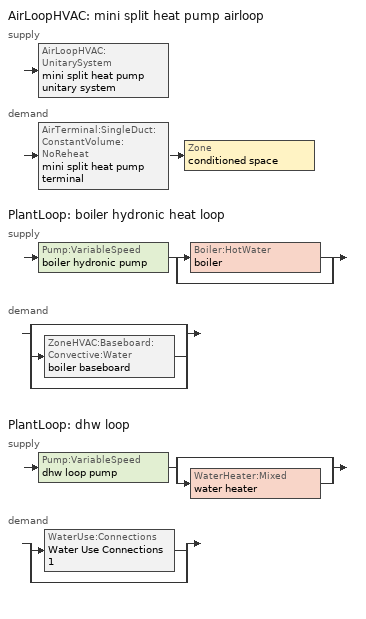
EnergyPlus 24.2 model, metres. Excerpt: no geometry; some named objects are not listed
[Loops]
AirLoopHVAC 'mini split heat pump airloop'
 supply: AirLoopHVAC:UnitarySystem 'mini split heat pump unitary system'
 demand: AirTerminal:SingleDuct:ConstantVolume:NoReheat 'mini split heat pump terminal' > Zone 'conditioned space'
PlantLoop 'boiler hydronic heat loop'
 supply: Pump:VariableSpeed 'boiler hydronic pump' > split
  | Boiler:HotWater 'boiler'
  | bypass
 demand: split
  | bypass
  | ZoneHVAC:Baseboard:Convective:Water 'boiler baseboard'
  | bypass
PlantLoop 'dhw loop'
 supply: Pump:VariableSpeed 'dhw loop pump' > split
  | bypass
  | WaterHeater:Mixed 'water heater'
 demand: split
  | WaterUse:Connections 'Water Use Connections 1'
  | bypass
[ZoneControl:Thermostat]
conditioned space Thermostat: Zone or ZoneList=conditioned space; Control Type Schedule=conditioned space Thermostat Schedule; Control 1=conditioned space temperature setpoint; Temperature Difference Between Cutout And Setpoint {deltaC}=0
[ThermostatSetpoint:DualSetpoint]
conditioned space temperature setpoint: Heating Setpoint Temperature Schedule=heating setpoint; Cooling Setpoint Temperature Schedule=cooling setpoint
[AirLoopHVAC:UnitarySystem] Control Type=Load; Controlling Zone or Thermostat Location=conditioned space; Dehumidification Control Type=None; Availability Schedule=Always On Discrete; Fan Placement=BlowThrough; DX Heating Coil Sizing Ratio=1; Use DOAS DX Cooling Coil=No; Minimum Supply Air Temperature {C}=2; Latent Load Control=SensibleOnlyLoadControl; Heating Supply Air Flow Rate Method=SupplyAirFlowRate; No Load Supply Air Flow Rate Method=SupplyAirFlowRate; No Load Supply Air Flow Rate {m3/s}=0; No Load Supply Air Flow Rate Control Set To Low Speed=Yes; Maximum Supply Air Temperature {C}=48.8889; Maximum Outdoor Dry-Bulb Temperature for Supplemental Heater Operation {C}=21; Ancillary On-Cycle Electric Power {W}=0; Ancillary Off-Cycle Electric Power {W}=0
Name | Supply Fan | Supply Air Fan Operating Mode Schedule | Heating Coil | Cooling Supply Air Flow Rate Method | Heating Supply Air Flow Rate {m3/s} | Cooling Coil | Cooling Supply Air Flow Rate {m3/s} | Design Specification Multispeed Object
unit heater unitary system | unit heater supply fan | unit heater auto fan schedule | unit heater htg coil | None | 0.00141584
mini split heat pump unitary system | mini split heat pump supply fan | mini split heat pump auto fan schedule | mini split heat pump htg coil | SupplyAirFlowRate | 0.284584 | mini split heat pump clg coil | 0.284584 | Unitary System Performance Multispeed 1
[Fan:SystemModel] Availability Schedule=Always On Discrete; Speed Control Method=Discrete; Electric Power Minimum Flow Rate Fraction=0.2; Design Pressure Rise {Pa}=500; Motor Efficiency=1; Motor In Air Stream Fraction=1; Design Electric Power Consumption {W}=Autosize; Design Power Sizing Method=PowerPerFlow; Electric Power Per Unit Flow Rate Per Unit Pressure {W/((m3/s)-Pa)}=1.66667; Fan Total Efficiency=0.7; Motor Loss Radiative Fraction=0
Name | Design Maximum Air Flow Rate {m3/s} | Electric Power Per Unit Flow Rate {W/(m3/s)} | Number of Speeds | Speed Flow Fraction 1 | Speed Electric Power Fraction 1 | Speed Flow Fraction 2 | Speed Electric Power Fraction 2 | Speed Flow Fraction 3 | Speed Electric Power Fraction 3 | Speed Flow Fraction 4 | Speed Electric Power Fraction 4
unit heater supply fan | 0.00141584 | 28251.7 | 1 | 1 | 1
mini split heat pump supply fan | 0.350473 | 148.322 | 4 | 0.20706 | 0.00888 | 0.252 | 0.016 | 0.812 | 0.53539 | 1 | 1
[Coil:Heating:Fuel]
unit heater htg coil: Availability Schedule=Always On Discrete; Fuel Type=OtherFuel1; Burner Efficiency=0.3; Nominal Capacity {W}=0.293071; On Cycle Parasitic Electric Load {W}=0; Off Cycle Parasitic Fuel Load {W}=0
[ZoneHVAC:Baseboard:Convective:Water]
boiler baseboard: Availability Schedule=Always On Discrete; Heating Design Capacity Method=HeatingDesignCapacity; Heating Design Capacity {W}=26242.8; Heating Design Capacity Per Floor Area {W/m2}=0; Fraction of Autosized Heating Design Capacity=0.8; U-Factor Times Area Value {W/K}=1889.48; Maximum Water Flow Rate {m3/s}=0.00113049; Convergence Tolerance=0.001
[AirTerminal:SingleDuct:ConstantVolume:NoReheat]
mini split heat pump terminal: Availability Schedule=Always On Discrete; Maximum Air Flow Rate {m3/s}=0.284584
[Zone equipment]
conditioned space: unit heater unitary system, boiler baseboard, mini split heat pump terminal
[AirLoopHVAC]
mini split heat pump airloop: Design Supply Air Flow Rate {m3/s}=0.284584; Design Return Air Flow Fraction of Supply Air Flow=1
[Sizing:System]
mini split heat pump airloop: Type of Load to Size On=Sensible; Design Outdoor Air Flow Rate {m3/s}=Autosize; Central Heating Maximum System Air Flow Ratio=0.3; Preheat Design Temperature {C}=7; Preheat Design Humidity Ratio {kgWater/kgDryAir}=0.008; Precool Design Temperature {C}=12.8; Precool Design Humidity Ratio {kgWater/kgDryAir}=0.008; Central Cooling Design Supply Air Temperature {C}=12.8; Central Heating Design Supply Air Temperature {C}=16.7; Type of Zone Sum to Use=NonCoincident; 100% Outdoor Air in Cooling=Yes; 100% Outdoor Air in Heating=Yes; Central Cooling Design Supply Air Humidity Ratio {kgWater/kgDryAir}=0.0085; Central Heating Design Supply Air Humidity Ratio {kgWater/kgDryAir}=0.008; Cooling Supply Air Flow Rate Method=DesignDay; Cooling Supply Air Flow Rate {m3/s}=0; Cooling Supply Air Flow Rate Per Floor Area {m3/s-m2}=0.00996765; Cooling Fraction of Autosized Cooling Supply Air Flow Rate=1; Cooling Supply Air Flow Rate Per Unit Cooling Capacity {m3/s-W}=3.94755e-05; Heating Supply Air Flow Rate Method=DesignDay; Heating Supply Air Flow Rate {m3/s}=0; Heating Supply Air Flow Rate Per Floor Area {m3/s-m2}=0.00996765; Heating Fraction of Autosized Heating Supply Air Flow Rate=1; Heating Fraction of Autosized Cooling Supply Air Flow Rate=1; Heating Supply Air Flow Rate Per Unit Heating Capacity {m3/s-W}=3.15882e-05; System Outdoor Air Method=ZoneSum; Zone Maximum Outdoor Air Fraction=1; Cooling Design Capacity Method=CoolingDesignCapacity; Cooling Design Capacity {W}=Autosize; Cooling Design Capacity Per Floor Area {W/m2}=234.7; Fraction of Autosized Cooling Design Capacity=1; Heating Design Capacity Method=HeatingDesignCapacity; Heating Design Capacity {W}=Autosize; Heating Design Capacity Per Floor Area {W/m2}=157; Fraction of Autosized Heating Design Capacity=1; Central Cooling Capacity Control Method=OnOff; Occupant Diversity=Autosize
[AvailabilityManager:Scheduled]
mini split heat pump airloop Availability Manager: Schedule=Always On Discrete
[Coil:Heating:DX:MultiSpeed]
mini split heat pump htg coil: Availability Schedule=Always On Discrete; Minimum Outdoor Dry-Bulb Temperature for Compressor Operation {C}=-24.4389; Crankcase Heater Capacity {W}=50; Maximum Outdoor Dry-Bulb Temperature for Crankcase Heater Operation {C}=10; Defrost Energy Input Ratio Function of Temperature Curve=Defrosteir; Maximum Outdoor Dry-Bulb Temperature for Defrost Operation {C}=4.44444; Defrost Strategy=ReverseCycle; Defrost Control=Timed; Defrost Time Period Fraction=0.058333; Resistive Defrost Heater Capacity {W}=AutoSize; Apply Part Load Fraction to Speeds Greater than 1=No; Fuel Type=Electricity; Region number for Calculating HSPF=4; Number of Speeds=2; Speed Gross Rated Heating Capacity 1 {W}=1644; Speed Gross Rated Heating COP 1 {W/W}=4.99376; Speed Rated Air Flow Rate 1 {m3/s}=0.0882919; Speed Rated Supply Air Fan Power Per Volume Flow Rate 2017 1 {W/(m3/s)}=773.3; Speed Rated Supply Air Fan Power Per Volume Flow Rate 2023 1 {W/(m3/s)}=934.4; Speed Heating Capacity Function of Temperature Curve Name 1=Heat-CAP-fT1; Speed Heating Capacity Function of Flow Fraction Curve Name 1=Heat-CAP-fFF1; Speed Energy Input Ratio Function of Temperature Curve Name 1=Heat-EIR-fT1; Speed Energy Input Ratio Function of Flow Fraction Curve Name 1=Heat-EIR-fFF1; Speed Part Load Fraction Correlation Curve Name 1=Heat-PLF-fPLR1; Speed Rated Waste Heat Fraction of Power Input 1=0.2; Speed Waste Heat Function of Temperature Curve Name 1=ConstantBiquadratic 1; Speed Gross Rated Heating Capacity 2 {W}=6475.14; Speed Gross Rated Heating COP 2 {W/W}=3.64666; Speed Rated Air Flow Rate 2 {m3/s}=0.350364; Speed Rated Supply Air Fan Power Per Volume Flow Rate 2017 2 {W/(m3/s)}=773.3; Speed Rated Supply Air Fan Power Per Volume Flow Rate 2023 2 {W/(m3/s)}=934.4; Speed Heating Capacity Function of Temperature Curve Name 2=Heat-CAP-fT2; Speed Heating Capacity Function of Flow Fraction Curve Name 2=Heat-CAP-fFF2; Speed Energy Input Ratio Function of Temperature Curve Name 2=Heat-EIR-fT2; Speed Energy Input Ratio Function of Flow Fraction Curve Name 2=Heat-EIR-fFF2; Speed Part Load Fraction Correlation Curve Name 2=Heat-PLF-fPLR2; Speed Rated Waste Heat Fraction of Power Input 2=0.2; Speed Waste Heat Function of Temperature Curve Name 2=ConstantBiquadratic 1
[Coil:Cooling:DX:MultiSpeed]
mini split heat pump clg coil: Availability Schedule=Always On Discrete; Condenser Type=AirCooled; Minimum Outdoor Dry-Bulb Temperature for Compressor Operation {C}=-25; Apply Part Load Fraction to Speeds Greater than 1=No; Apply Latent Degradation to Speeds Greater than 1=No; Crankcase Heater Capacity {W}=50; Maximum Outdoor Dry-Bulb Temperature for Crankcase Heater Operation {C}=10; Basin Heater Capacity {W/K}=0; Basin Heater Setpoint Temperature {C}=2; Fuel Type=Electricity; Number of Speeds=2; Speed Gross Rated Total Cooling Capacity 1 {W}=1351.96; Speed Gross Rated Sensible Heat Ratio 1=0.806404; Speed Gross Rated Cooling COP 1 {W/W}=5.29224; Speed Rated Air Flow Rate 1 {m3/s}=0.0725462; Speed Rated Evaporator Fan Power Per Volume Flow Rate 2017 1 {W/(m3/s)}=773.3; Speed Rated Evaporator Fan Power Per Volume Flow Rate 2023 1 {W/(m3/s)}=934.4; Speed Total Cooling Capacity Function of Temperature Curve Name 1=Cool-CAP-fT1; Speed Total Cooling Capacity Function of Flow Fraction Curve Name 1=Cool-CAP-fFF1; Speed Energy Input Ratio Function of Temperature Curve Name 1=Cool-EIR-fT1; Speed Energy Input Ratio Function of Flow Fraction Curve Name 1=Cool-EIR-fFF1; Speed Part Load Fraction Correlation Curve Name 1=Cool-PLF-fPLR1; Speed Nominal Time for Condensate Removal to Begin 1 {s}=1000; Speed Ratio of Initial Moisture Evaporation Rate and Steady State Latent Capacity 1=1.5; Speed Maximum Cycling Rate 1 {cycles/hr}=3; Speed Latent Capacity Time Constant 1 {s}=45; Speed Rated Waste Heat Fraction of Power Input 1=0.2; Speed Waste Heat Function of Temperature Curve Name 1=ConstantBiquadratic; Speed Evaporative Condenser Effectiveness 1=0.9; Speed Evaporative Condenser Air Flow Rate 1 {m3/s}=AutoSize; Speed Rated Evaporative Condenser Pump Power Consumption 1 {W}=AutoSize; Speed Gross Rated Total Cooling Capacity 2 {W}=5327.81; Speed Gross Rated Sensible Heat Ratio 2=0.759942; Speed Gross Rated Cooling COP 2 {W/W}=3.63578; Speed Rated Air Flow Rate 2 {m3/s}=0.284495; Speed Rated Evaporator Fan Power Per Volume Flow Rate 2017 2 {W/(m3/s)}=773.3; Speed Rated Evaporator Fan Power Per Volume Flow Rate 2023 2 {W/(m3/s)}=934.4; Speed Total Cooling Capacity Function of Temperature Curve Name 2=Cool-CAP-fT2; Speed Total Cooling Capacity Function of Flow Fraction Curve Name 2=Cool-CAP-fFF2; Speed Energy Input Ratio Function of Temperature Curve Name 2=Cool-EIR-fT2; Speed Energy Input Ratio Function of Flow Fraction Curve Name 2=Cool-EIR-fFF2; Speed Part Load Fraction Correlation Curve Name 2=Cool-PLF-fPLR2; Speed Nominal Time for Condensate Removal to Begin 2 {s}=1000; Speed Ratio of Initial Moisture Evaporation Rate and Steady State Latent Capacity 2=1.5; Speed Maximum Cycling Rate 2 {cycles/hr}=3; Speed Latent Capacity Time Constant 2 {s}=45; Speed Rated Waste Heat Fraction of Power Input 2=0.2; Speed Waste Heat Function of Temperature Curve Name 2=ConstantBiquadratic; Speed Evaporative Condenser Effectiveness 2=0.9; Speed Evaporative Condenser Air Flow Rate 2 {m3/s}=AutoSize; Speed Rated Evaporative Condenser Pump Power Consumption 2 {W}=AutoSize
[UnitarySystemPerformance:Multispeed]
Unitary System Performance Multispeed 1: Number of Speeds for Heating=2; Number of Speeds for Cooling=2; Single Mode Operation=No; No Load Supply Air Flow Rate Ratio=1; Heating Speed Supply Air Flow Ratio 1=0.310345; Cooling Speed Supply Air Flow Ratio 1=0.255; Heating Speed Supply Air Flow Ratio 2=1.23153; Cooling Speed Supply Air Flow Ratio 2=1
[PlantLoop] Fluid Type=Water; Maximum Loop Temperature {C}=100; Minimum Loop Temperature {C}=0; Minimum Loop Flow Rate {m3/s}=0; Load Distribution Scheme=Optimal; Plant Loop Demand Calculation Scheme=SingleSetpoint; Common Pipe Simulation=None
Name | Plant Equipment Operation Scheme | Maximum Loop Flow Rate {m3/s} | Plant Loop Volume {m3}
boiler hydronic heat loop | boiler hydronic heat loop Operation Schemes | Autosize | Autocalculate
dhw loop | dhw loop Operation Schemes | 0.01 | 0.003
[Sizing:Plant] Loop Type=Heating; Sizing Option=NonCoincident; Zone Timesteps in Averaging Window=1; Coincident Sizing Factor Mode=None
Name | Design Loop Exit Temperature {C} | Loop Design Temperature Difference {deltaC}
boiler hydronic heat loop | 82.2222 | 11.1111
dhw loop | 55 | 5.55556
[Pump:VariableSpeed] Motor Efficiency=0.85; Fraction of Motor Inefficiencies to Fluid Stream=0; Coefficient 1 of the Part Load Performance Curve=0; Coefficient 2 of the Part Load Performance Curve=1; Coefficient 3 of the Part Load Performance Curve=0; Coefficient 4 of the Part Load Performance Curve=0; Design Minimum Flow Rate {m3/s}=0; Pump Control Type=Intermittent; Skin Loss Radiative Fraction=0.5; Design Power Sizing Method=PowerPerFlowPerPressure; Design Electric Power per Unit Flow Rate {W/(m3/s)}=348701.1; Design Shaft Power per Unit Flow Rate per Unit Head {W/((m3/s)-Pa)}=1.28205; Design Minimum Flow Rate Fraction=0
Name | Design Maximum Flow Rate {m3/s} | Design Pump Head {Pa} | Design Power Consumption {W}
boiler hydronic pump | 3.75e-05 | 20000 | 1
dhw loop pump | 0.01 | 1 | 0
[Boiler:HotWater]
boiler: Fuel Type=FuelOilNo2; Nominal Capacity {W}=26242.8; Nominal Thermal Efficiency=0.83; Efficiency Curve Temperature Evaluation Variable=LeavingBoiler; Normalized Boiler Efficiency Curve=NonCondensingBoilerEff; Design Water Flow Rate {m3/s}=Autosize; Minimum Part Load Ratio=0; Maximum Part Load Ratio=1; Optimum Part Load Ratio=1; Water Outlet Upper Temperature Limit {C}=99.9; Boiler Flow Mode=LeavingSetpointModulated; On Cycle Parasitic Electric Load {W}=0; Sizing Factor=1; Off Cycle Parasitic Fuel Load {W}=0
[SetpointManager:Scheduled] Control Variable=Temperature
Name | Schedule
boiler hydronic heat loop setpoint manager | boiler hydronic heat supply setpoint
Setpoint Manager Scheduled 1 | dhw temp
[PlantEquipmentOperationSchemes] Control Scheme Object Type 1=PlantEquipmentOperation:HeatingLoad; Control Scheme Schedule Name 1=Always On Discrete
Name | Control Scheme Name 1
boiler hydronic heat loop Operation Schemes | boiler hydronic heat loop Heating Operation Scheme
dhw loop Operation Schemes | dhw loop Heating Operation Scheme
[PlantEquipmentOperation:HeatingLoad] Load Range Lower Limit 1 {W}=0; Load Range Upper Limit 1 {W}=1000000000
Name | Range Equipment List Name 1
boiler hydronic heat loop Heating Operation Scheme | boiler hydronic heat loop Heating Equipment List
dhw loop Heating Operation Scheme | dhw loop Heating Equipment List
[PlantEquipmentList]
boiler hydronic heat loop Heating Equipment List: Boiler:HotWater, boiler
dhw loop Heating Equipment List: WaterHeater:Mixed, water heater
[WaterHeater:Mixed]
water heater: Tank Volume {m3}=0.00378541; Setpoint Temperature Schedule=water heater setpoint; Deadband Temperature Difference {deltaC}=0; Maximum Temperature Limit {C}=99; Heater Control Type=Modulate; Heater Maximum Capacity {W}=2.93071e+10; Heater Minimum Capacity {W}=0; Heater Ignition Minimum Flow Rate {m3/s}=0; Heater Ignition Delay {s}=0; Heater Fuel Type=FuelOilNo2; Heater Thermal Efficiency=0.368; Off Cycle Parasitic Fuel Consumption Rate {W}=0; Off Cycle Parasitic Fuel Type=Electricity; Off Cycle Parasitic Heat Fraction to Tank=0; On Cycle Parasitic Fuel Consumption Rate {W}=0; On Cycle Parasitic Fuel Type=Electricity; On Cycle Parasitic Heat Fraction to Tank=0; Ambient Temperature Indicator=Zone; Ambient Temperature Zone=conditioned space; Off Cycle Loss Coefficient to Ambient Temperature {W/K}=0; Off Cycle Loss Fraction to Zone=1; On Cycle Loss Coefficient to Ambient Temperature {W/K}=0; On Cycle Loss Fraction to Zone=1; Use Side Effectiveness=1; Source Side Effectiveness=1; Use Side Design Flow Rate {m3/s}=Autosize; Source Side Design Flow Rate {m3/s}=Autosize; Indirect Water Heating Recovery Time {hr}=1.5; Source Side Flow Control Mode=IndirectHeatPrimarySetpoint
[WaterHeater:Sizing]
water heater: Design Mode=PeakDraw; Time Storage Can Meet Peak Draw {hr}=0.538503; Time for Tank Recovery {hr}=0; Nominal Tank Volume for Autosizing Plant Connections {m3}=1
[WaterUse:Connections]
Water Use Connections 1: Drain Water Heat Exchanger Type=None; Drain Water Heat Exchanger Destination=Plant; Water Use Equipment Name 1=dhw fixtures; Water Use Equipment Name 2=dhw distribution waste; Water Use Equipment Name 3=clothes washer; Water Use Equipment Name 4=dishwasher
[WaterUse:Equipment]
Name | Peak Flow Rate {m3/s} | Flow Rate Fraction Schedule | Target Temperature Schedule
dhw fixtures | 4.47036e-06 | dhw fixtures schedule | mixed water temperature schedule
dhw distribution waste | 1.35522e-06 | dhw fixtures schedule | mixed water temperature schedule
clothes washer | 9.69919e-07 | clothes washer schedule
dishwasher | 2.90872e-07 | dishwasher schedule
[EnergyManagementSystem:GlobalVariable]
infil_program_Qfan
infil_program_Qinf
mini_split_heat_pump_airloop_Fan_RTF
natural_vent_program_Qnv
natural_vent_program_Qwhf
[EnergyManagementSystem:InternalVariable]
Name | Internal Data Index Key | Internal Data Type
boiler_hydronic_pump_rated_mfr | boiler hydronic pump | Pump Maximum Mass Flow Rate
mini_split_heat_pump_airloop_max_sup_fan_mfr | mini split heat pump supply fan | Fan Maximum Mass Flow Rate
[EnergyManagementSystem:Sensor]
Name | Output:Variable or Output:Meter Index Key | Output:Variable or Output:Meter
airflow_gain | infil flow | Infiltration Sensible Heat Gain Energy
airflow_gain_1 | natural vent flow | Infiltration Sensible Heat Gain Energy
airflow_gain_2 | whole house fan flow | Infiltration Sensible Heat Gain Energy
airflow_loss | infil flow | Infiltration Sensible Heat Loss Energy
airflow_loss_1 | natural vent flow | Infiltration Sensible Heat Loss Energy
airflow_loss_2 | whole house fan flow | Infiltration Sensible Heat Loss Energy
boiler_baseboard_s | boiler baseboard | Baseboard Total Heating Energy
boiler_hydronic_pump_mfr_s | boiler hydronic pump | Pump Mass Flow Rate
boiler_hydronic_pump_s | boiler hydronic pump | Pump Electricity Energy
boiler_plr_s | boiler | Boiler Part Load Ratio
clg_load_cond |  | Cooling:EnergyTransfer:Zone:CONDITIONED SPACE
clg_sp_s; clg_sp_s_1 | cooling setpoint | Schedule Value
clothes_dryer_exhaust_0_sch_s | clothes dryer exhaust 0 schedule | Schedule Value
conditioned_space_clg_unmet_s | conditioned space | Zone Cooling Setpoint Not Met Time
conditioned_space_htg_unmet_s | conditioned space | Zone Heating Setpoint Not Met Time
cool_season | cooling season schedule | Schedule Value
dhw_loss | water heater | Water Heater Heat Loss Energy
dhw_rtf | water heater | Water Heater Runtime Fraction
fridge_tin_s; tin_s; tin_s_1 | conditioned space | Zone Mean Air Temperature
htg_load_cond |  | Heating:EnergyTransfer:Zone:CONDITIONED SPACE
htg_sp_s; htg_sp_s_1 | heating setpoint | Schedule Value
ig_ee_conv | clothes dryer | Electric Equipment Convective Heating Energy
ig_ee_conv_1 | clothes washer | Electric Equipment Convective Heating Energy
ig_ee_conv_2 | cooking range | Electric Equipment Convective Heating Energy
ig_ee_conv_3 | dishwasher | Electric Equipment Convective Heating Energy
ig_ee_conv_4 | fridge | Electric Equipment Convective Heating Energy
ig_ee_conv_5 | misc plug loads | Electric Equipment Convective Heating Energy
ig_ee_conv_6 | whole house fan | Electric Equipment Convective Heating Energy
ig_ee_rad | clothes dryer | Electric Equipment Radiant Heating Energy
ig_ee_rad_1 | clothes washer | Electric Equipment Radiant Heating Energy
ig_ee_rad_2 | cooking range | Electric Equipment Radiant Heating Energy
ig_ee_rad_3 | dishwasher | Electric Equipment Radiant Heating Energy
ig_ee_rad_4 | fridge | Electric Equipment Radiant Heating Energy
ig_ee_rad_5 | misc plug loads | Electric Equipment Radiant Heating Energy
ig_ee_rad_6 | whole house fan | Electric Equipment Radiant Heating Energy
ig_lgt_conv | interior lighting | Lights Convective Heating Energy
ig_lgt_rad | interior lighting | Lights Radiant Heating Energy
ig_lgt_vis | interior lighting | Lights Visible Radiation Heating Energy
ig_oe_conv | clothes dryer 1 | Other Equipment Convective Heating Energy
ig_oe_conv_1 | cooking range 1 | Other Equipment Convective Heating Energy
ig_oe_conv_2 | general water use latent | Other Equipment Convective Heating Energy
ig_oe_conv_3 | general water use sensible | Other Equipment Convective Heating Energy
ig_oe_conv_4 | water heater energy adjustment1 | Other Equipment Convective Heating Energy
ig_oe_rad | clothes dryer 1 | Other Equipment Radiant Heating Energy
ig_oe_rad_1 | cooking range 1 | Other Equipment Radiant Heating Energy
ig_oe_rad_2 | general water use latent | Other Equipment Radiant Heating Energy
ig_oe_rad_3 | general water use sensible | Other Equipment Radiant Heating Energy
ig_oe_rad_4 | water heater energy adjustment1 | Other Equipment Radiant Heating Energy
ig_ppl_conv | occupants | People Convective Heating Energy
ig_ppl_rad | occupants | People Radiant Heating Energy
im_conv | furniture mass conditioned space 1 | Surface Inside Face Convection Heat Gain Energy
im_conv_1 | partition wall mass | Surface Inside Face Convection Heat Gain Energy
im_ig | furniture mass conditioned space 1 | Surface Inside Face Internal Gains Radiation Heat Gain Energy
im_ig_1 | partition wall mass | Surface Inside Face Internal Gains Radiation Heat Gain Energy
im_lgt | furniture mass conditioned space 1 | Surface Inside Face Lights Radiation Heat Gain Energy
im_lgt_1 | partition wall mass | Surface Inside Face Lights Radiation Heat Gain Energy
im_sol | furniture mass conditioned space 1 | Surface Inside Face Solar Radiation Heat Gain Energy
im_sol_1 | partition wall mass | Surface Inside Face Solar Radiation Heat Gain Energy
im_surf | furniture mass conditioned space 1 | Surface Inside Face Net Surface Thermal Radiation Heat Gain Energy
im_surf_1 | partition wall mass | Surface Inside Face Net Surface Thermal Radiation Heat Gain Energy
mini_split_heat_pump_airloop_Fan_RTF_s | mini split heat pump supply fan | Fan Runtime Fraction Speed 1
mini_split_heat_pump_airloop_Fan_RTF_s_1 | mini split heat pump supply fan | Fan Runtime Fraction Speed 2
mini_split_heat_pump_airloop_Fan_RTF_s_2 | mini split heat pump supply fan | Fan Runtime Fraction Speed 3
mini_split_heat_pump_airloop_Fan_RTF_s_3 | mini split heat pump supply fan | Fan Runtime Fraction Speed 4
mini_split_heat_pump_clg_coil_s | mini split heat pump clg coil | Cooling Coil Total Cooling Energy
mini_split_heat_pump_htg_coil_s | mini split heat pump htg coil | Heating Coil Heating Energy
mini_split_heat_pump_supply_fan_s | mini split heat pump supply fan | Fan Electricity Energy
mv_conv | mech vent house fan | Electric Equipment Convective Heating Energy
mv_conv_1 | mech vent house fan cfis | Electric Equipment Convective Heating Energy
mv_conv_2 | mech vent house fan latent load | Other Equipment Convective Heating Energy
mv_conv_3 | mech vent house fan sensible load | Other Equipment Convective Heating Energy
mv_rad | mech vent house fan | Electric Equipment Radiant Heating Energy
mv_rad_1 | mech vent house fan cfis | Electric Equipment Radiant Heating Energy
mv_rad_2 | mech vent house fan latent load | Other Equipment Radiant Heating Energy
mv_rad_3 | mech vent house fan sensible load | Other Equipment Radiant Heating Energy
natural_vent_s | natural vent schedule | Schedule Value
out_pb_s |  | Site Outdoor Air Barometric Pressure
out_wt_s |  | Site Outdoor Air Humidity Ratio
site_vw_s |  | Site Wind Speed
ss_back_out | Window1 | Surface Window Shortwave from Zone Back Out Window Heat Transfer Rate
ss_back_out_1 | Window2 | Surface Window Shortwave from Zone Back Out Window Heat Transfer Rate
ss_back_out_2 | Window3 | Surface Window Shortwave from Zone Back Out Window Heat Transfer Rate
ss_back_out_3 | Window5 | Surface Window Shortwave from Zone Back Out Window Heat Transfer Rate
ss_back_out_4 | Window6 | Surface Window Shortwave from Zone Back Out Window Heat Transfer Rate
ss_back_out_5 | Window7 | Surface Window Shortwave from Zone Back Out Window Heat Transfer Rate
ss_back_out_6 | Window8 | Surface Window Shortwave from Zone Back Out Window Heat Transfer Rate
ss_back_out_7 | Window9 | Surface Window Shortwave from Zone Back Out Window Heat Transfer Rate
ss_conv | Door1 | Surface Inside Face Convection Heat Gain Energy
ss_conv_1 | Door3 | Surface Inside Face Convection Heat Gain Energy
ss_conv_10 | Window9 | Surface Inside Face Convection Heat Gain Energy
ss_conv_2 | Door4 | Surface Inside Face Convection Heat Gain Energy
ss_conv_3 | Window1 | Surface Inside Face Convection Heat Gain Energy
ss_conv_4 | Window2 | Surface Inside Face Convection Heat Gain Energy
ss_conv_5 | Window3 | Surface Inside Face Convection Heat Gain Energy
ss_conv_6 | Window5 | Surface Inside Face Convection Heat Gain Energy
ss_conv_7 | Window6 | Surface Inside Face Convection Heat Gain Energy
ss_conv_8 | Window7 | Surface Inside Face Convection Heat Gain Energy
ss_conv_9 | Window8 | Surface Inside Face Convection Heat Gain Energy
ss_ig | Door1 | Surface Inside Face Internal Gains Radiation Heat Gain Energy
ss_ig_1 | Door3 | Surface Inside Face Internal Gains Radiation Heat Gain Energy
ss_ig_10 | Window9 | Surface Inside Face Internal Gains Radiation Heat Gain Energy
ss_ig_2 | Door4 | Surface Inside Face Internal Gains Radiation Heat Gain Energy
ss_ig_3 | Window1 | Surface Inside Face Internal Gains Radiation Heat Gain Energy
ss_ig_4 | Window2 | Surface Inside Face Internal Gains Radiation Heat Gain Energy
ss_ig_5 | Window3 | Surface Inside Face Internal Gains Radiation Heat Gain Energy
ss_ig_6 | Window5 | Surface Inside Face Internal Gains Radiation Heat Gain Energy
ss_ig_7 | Window6 | Surface Inside Face Internal Gains Radiation Heat Gain Energy
ss_ig_8 | Window7 | Surface Inside Face Internal Gains Radiation Heat Gain Energy
ss_ig_9 | Window8 | Surface Inside Face Internal Gains Radiation Heat Gain Energy
ss_lgt | Door1 | Surface Inside Face Lights Radiation Heat Gain Energy
ss_lgt_1 | Door3 | Surface Inside Face Lights Radiation Heat Gain Energy
ss_lgt_2 | Door4 | Surface Inside Face Lights Radiation Heat Gain Energy
ss_sol | Door1 | Surface Inside Face Solar Radiation Heat Gain Energy
ss_sol_1 | Door3 | Surface Inside Face Solar Radiation Heat Gain Energy
ss_sol_2 | Door4 | Surface Inside Face Solar Radiation Heat Gain Energy
ss_surf | Door1 | Surface Inside Face Net Surface Thermal Radiation Heat Gain Energy
ss_surf_1 | Door3 | Surface Inside Face Net Surface Thermal Radiation Heat Gain Energy
ss_surf_10 | Window9 | Surface Inside Face Net Surface Thermal Radiation Heat Gain Energy
ss_surf_2 | Door4 | Surface Inside Face Net Surface Thermal Radiation Heat Gain Energy
ss_surf_3 | Window1 | Surface Inside Face Net Surface Thermal Radiation Heat Gain Energy
ss_surf_4 | Window2 | Surface Inside Face Net Surface Thermal Radiation Heat Gain Energy
ss_surf_5 | Window3 | Surface Inside Face Net Surface Thermal Radiation Heat Gain Energy
ss_surf_6 | Window5 | Surface Inside Face Net Surface Thermal Radiation Heat Gain Energy
ss_surf_7 | Window6 | Surface Inside Face Net Surface Thermal Radiation Heat Gain Energy
ss_surf_8 | Window7 | Surface Inside Face Net Surface Thermal Radiation Heat Gain Energy
ss_surf_9 | Window8 | Surface Inside Face Net Surface Thermal Radiation Heat Gain Energy
ss_trans_in | Window1 | Surface Window Transmitted Solar Radiation Rate
ss_trans_in_1 | Window2 | Surface Window Transmitted Solar Radiation Rate
ss_trans_in_2 | Window3 | Surface Window Transmitted Solar Radiation Rate
ss_trans_in_3 | Window5 | Surface Window Transmitted Solar Radiation Rate
ss_trans_in_4 | Window6 | Surface Window Transmitted Solar Radiation Rate
ss_trans_in_5 | Window7 | Surface Window Transmitted Solar Radiation Rate
ss_trans_in_6 | Window8 | Surface Window Transmitted Solar Radiation Rate
ss_trans_in_7 | Window9 | Surface Window Transmitted Solar Radiation Rate
ss_trans_out | Window1 | Surface Inside Face Initial Transmitted Diffuse Transmitted Out Window Solar Radiation Rate
ss_trans_out_1 | Window2 | Surface Inside Face Initial Transmitted Diffuse Transmitted Out Window Solar Radiation Rate
ss_trans_out_2 | Window3 | Surface Inside Face Initial Transmitted Diffuse Transmitted Out Window Solar Radiation Rate
ss_trans_out_3 | Window5 | Surface Inside Face Initial Transmitted Diffuse Transmitted Out Window Solar Radiation Rate
ss_trans_out_4 | Window6 | Surface Inside Face Initial Transmitted Diffuse Transmitted Out Window Solar Radiation Rate
ss_trans_out_5 | Window7 | Surface Inside Face Initial Transmitted Diffuse Transmitted Out Window Solar Radiation Rate
ss_trans_out_6 | Window8 | Surface Inside Face Initial Transmitted Diffuse Transmitted Out Window Solar Radiation Rate
ss_trans_out_7 | Window9 | Surface Inside Face Initial Transmitted Diffuse Transmitted Out Window Solar Radiation Rate
s_conv | Floor1 | Surface Inside Face Convection Heat Gain Energy
s_conv_1 | Floor2 | Surface Inside Face Convection Heat Gain Energy
s_conv_10 | Wall1:0 | Surface Inside Face Convection Heat Gain Energy
s_conv_11 | Wall1:180 | Surface Inside Face Convection Heat Gain Energy
s_conv_12 | Wall1:270 | Surface Inside Face Convection Heat Gain Energy
s_conv_13 | Wall1:90 | Surface Inside Face Convection Heat Gain Energy
s_conv_14 | Wall2:0 | Surface Inside Face Convection Heat Gain Energy
s_conv_15 | Wall2:180 | Surface Inside Face Convection Heat Gain Energy
s_conv_16 | Wall2:270 | Surface Inside Face Convection Heat Gain Energy
s_conv_17 | Wall2:90 | Surface Inside Face Convection Heat Gain Energy
s_conv_18 | Wall4:0 | Surface Inside Face Convection Heat Gain Energy
s_conv_19 | Wall4:180 | Surface Inside Face Convection Heat Gain Energy
s_conv_2 | FoundationWall1 | Surface Inside Face Convection Heat Gain Energy
s_conv_20 | Wall4:270 | Surface Inside Face Convection Heat Gain Energy
s_conv_21 | Wall4:90 | Surface Inside Face Convection Heat Gain Energy
s_conv_3 | inferred conditioned ceiling | Surface Inside Face Convection Heat Gain Energy
s_conv_4 | inferred conditioned floor | Surface Inside Face Convection Heat Gain Energy
s_conv_5 | RimJoist1:0 | Surface Inside Face Convection Heat Gain Energy
s_conv_6 | RimJoist1:180 | Surface Inside Face Convection Heat Gain Energy
s_conv_7 | RimJoist1:270 | Surface Inside Face Convection Heat Gain Energy
s_conv_8 | RimJoist1:90 | Surface Inside Face Convection Heat Gain Energy
s_conv_9 | Slab1 | Surface Inside Face Convection Heat Gain Energy
s_ig | Floor1 | Surface Inside Face Internal Gains Radiation Heat Gain Energy
s_ig_1 | Floor2 | Surface Inside Face Internal Gains Radiation Heat Gain Energy
s_ig_10 | Wall1:0 | Surface Inside Face Internal Gains Radiation Heat Gain Energy
s_ig_11 | Wall1:180 | Surface Inside Face Internal Gains Radiation Heat Gain Energy
s_ig_12 | Wall1:270 | Surface Inside Face Internal Gains Radiation Heat Gain Energy
s_ig_13 | Wall1:90 | Surface Inside Face Internal Gains Radiation Heat Gain Energy
s_ig_14 | Wall2:0 | Surface Inside Face Internal Gains Radiation Heat Gain Energy
s_ig_15 | Wall2:180 | Surface Inside Face Internal Gains Radiation Heat Gain Energy
s_ig_16 | Wall2:270 | Surface Inside Face Internal Gains Radiation Heat Gain Energy
s_ig_17 | Wall2:90 | Surface Inside Face Internal Gains Radiation Heat Gain Energy
s_ig_18 | Wall4:0 | Surface Inside Face Internal Gains Radiation Heat Gain Energy
s_ig_19 | Wall4:180 | Surface Inside Face Internal Gains Radiation Heat Gain Energy
s_ig_2 | FoundationWall1 | Surface Inside Face Internal Gains Radiation Heat Gain Energy
s_ig_20 | Wall4:270 | Surface Inside Face Internal Gains Radiation Heat Gain Energy
s_ig_21 | Wall4:90 | Surface Inside Face Internal Gains Radiation Heat Gain Energy
s_ig_3 | inferred conditioned ceiling | Surface Inside Face Internal Gains Radiation Heat Gain Energy
s_ig_4 | inferred conditioned floor | Surface Inside Face Internal Gains Radiation Heat Gain Energy
s_ig_5 | RimJoist1:0 | Surface Inside Face Internal Gains Radiation Heat Gain Energy
s_ig_6 | RimJoist1:180 | Surface Inside Face Internal Gains Radiation Heat Gain Energy
s_ig_7 | RimJoist1:270 | Surface Inside Face Internal Gains Radiation Heat Gain Energy
s_ig_8 | RimJoist1:90 | Surface Inside Face Internal Gains Radiation Heat Gain Energy
s_ig_9 | Slab1 | Surface Inside Face Internal Gains Radiation Heat Gain Energy
s_lgt | Floor1 | Surface Inside Face Lights Radiation Heat Gain Energy
s_lgt_1 | Floor2 | Surface Inside Face Lights Radiation Heat Gain Energy
s_lgt_10 | Wall1:0 | Surface Inside Face Lights Radiation Heat Gain Energy
s_lgt_11 | Wall1:180 | Surface Inside Face Lights Radiation Heat Gain Energy
s_lgt_12 | Wall1:270 | Surface Inside Face Lights Radiation Heat Gain Energy
s_lgt_13 | Wall1:90 | Surface Inside Face Lights Radiation Heat Gain Energy
s_lgt_14 | Wall2:0 | Surface Inside Face Lights Radiation Heat Gain Energy
s_lgt_15 | Wall2:180 | Surface Inside Face Lights Radiation Heat Gain Energy
s_lgt_16 | Wall2:270 | Surface Inside Face Lights Radiation Heat Gain Energy
s_lgt_17 | Wall2:90 | Surface Inside Face Lights Radiation Heat Gain Energy
s_lgt_18 | Wall4:0 | Surface Inside Face Lights Radiation Heat Gain Energy
s_lgt_19 | Wall4:180 | Surface Inside Face Lights Radiation Heat Gain Energy
s_lgt_2 | FoundationWall1 | Surface Inside Face Lights Radiation Heat Gain Energy
s_lgt_20 | Wall4:270 | Surface Inside Face Lights Radiation Heat Gain Energy
s_lgt_21 | Wall4:90 | Surface Inside Face Lights Radiation Heat Gain Energy
s_lgt_3 | inferred conditioned ceiling | Surface Inside Face Lights Radiation Heat Gain Energy
s_lgt_4 | inferred conditioned floor | Surface Inside Face Lights Radiation Heat Gain Energy
s_lgt_5 | RimJoist1:0 | Surface Inside Face Lights Radiation Heat Gain Energy
s_lgt_6 | RimJoist1:180 | Surface Inside Face Lights Radiation Heat Gain Energy
s_lgt_7 | RimJoist1:270 | Surface Inside Face Lights Radiation Heat Gain Energy
s_lgt_8 | RimJoist1:90 | Surface Inside Face Lights Radiation Heat Gain Energy
s_lgt_9 | Slab1 | Surface Inside Face Lights Radiation Heat Gain Energy
s_sol | Floor1 | Surface Inside Face Solar Radiation Heat Gain Energy
s_sol_1 | Floor2 | Surface Inside Face Solar Radiation Heat Gain Energy
s_sol_10 | Wall1:0 | Surface Inside Face Solar Radiation Heat Gain Energy
s_sol_11 | Wall1:180 | Surface Inside Face Solar Radiation Heat Gain Energy
s_sol_12 | Wall1:270 | Surface Inside Face Solar Radiation Heat Gain Energy
s_sol_13 | Wall1:90 | Surface Inside Face Solar Radiation Heat Gain Energy
s_sol_14 | Wall2:0 | Surface Inside Face Solar Radiation Heat Gain Energy
s_sol_15 | Wall2:180 | Surface Inside Face Solar Radiation Heat Gain Energy
s_sol_16 | Wall2:270 | Surface Inside Face Solar Radiation Heat Gain Energy
s_sol_17 | Wall2:90 | Surface Inside Face Solar Radiation Heat Gain Energy
s_sol_18 | Wall4:0 | Surface Inside Face Solar Radiation Heat Gain Energy
s_sol_19 | Wall4:180 | Surface Inside Face Solar Radiation Heat Gain Energy
s_sol_2 | FoundationWall1 | Surface Inside Face Solar Radiation Heat Gain Energy
s_sol_20 | Wall4:270 | Surface Inside Face Solar Radiation Heat Gain Energy
s_sol_21 | Wall4:90 | Surface Inside Face Solar Radiation Heat Gain Energy
s_sol_3 | inferred conditioned ceiling | Surface Inside Face Solar Radiation Heat Gain Energy
s_sol_4 | inferred conditioned floor | Surface Inside Face Solar Radiation Heat Gain Energy
s_sol_5 | RimJoist1:0 | Surface Inside Face Solar Radiation Heat Gain Energy
s_sol_6 | RimJoist1:180 | Surface Inside Face Solar Radiation Heat Gain Energy
s_sol_7 | RimJoist1:270 | Surface Inside Face Solar Radiation Heat Gain Energy
s_sol_8 | RimJoist1:90 | Surface Inside Face Solar Radiation Heat Gain Energy
s_sol_9 | Slab1 | Surface Inside Face Solar Radiation Heat Gain Energy
s_surf | Floor1 | Surface Inside Face Net Surface Thermal Radiation Heat Gain Energy
s_surf_1 | Floor2 | Surface Inside Face Net Surface Thermal Radiation Heat Gain Energy
s_surf_10 | Wall1:0 | Surface Inside Face Net Surface Thermal Radiation Heat Gain Energy
s_surf_11 | Wall1:180 | Surface Inside Face Net Surface Thermal Radiation Heat Gain Energy
s_surf_12 | Wall1:270 | Surface Inside Face Net Surface Thermal Radiation Heat Gain Energy
s_surf_13 | Wall1:90 | Surface Inside Face Net Surface Thermal Radiation Heat Gain Energy
s_surf_14 | Wall2:0 | Surface Inside Face Net Surface Thermal Radiation Heat Gain Energy
s_surf_15 | Wall2:180 | Surface Inside Face Net Surface Thermal Radiation Heat Gain Energy
s_surf_16 | Wall2:270 | Surface Inside Face Net Surface Thermal Radiation Heat Gain Energy
s_surf_17 | Wall2:90 | Surface Inside Face Net Surface Thermal Radiation Heat Gain Energy
s_surf_18 | Wall4:0 | Surface Inside Face Net Surface Thermal Radiation Heat Gain Energy
s_surf_19 | Wall4:180 | Surface Inside Face Net Surface Thermal Radiation Heat Gain Energy
s_surf_2 | FoundationWall1 | Surface Inside Face Net Surface Thermal Radiation Heat Gain Energy
s_surf_20 | Wall4:270 | Surface Inside Face Net Surface Thermal Radiation Heat Gain Energy
s_surf_21 | Wall4:90 | Surface Inside Face Net Surface Thermal Radiation Heat Gain Energy
s_surf_3 | inferred conditioned ceiling | Surface Inside Face Net Surface Thermal Radiation Heat Gain Energy
s_surf_4 | inferred conditioned floor | Surface Inside Face Net Surface Thermal Radiation Heat Gain Energy
s_surf_5 | RimJoist1:0 | Surface Inside Face Net Surface Thermal Radiation Heat Gain Energy
s_surf_6 | RimJoist1:180 | Surface Inside Face Net Surface Thermal Radiation Heat Gain Energy
s_surf_7 | RimJoist1:270 | Surface Inside Face Net Surface Thermal Radiation Heat Gain Energy
s_surf_8 | RimJoist1:90 | Surface Inside Face Net Surface Thermal Radiation Heat Gain Energy
s_surf_9 | Slab1 | Surface Inside Face Net Surface Thermal Radiation Heat Gain Energy
tout_db; tout_db_1 | Environment | Site Outdoor Air Drybulb Temperature
tout_s | conditioned space | Zone Outdoor Air Drybulb Temperature
unit_heater_htg_coil_s | unit heater htg coil | Heating Coil Heating Energy
unit_heater_supply_fan_s | unit heater supply fan | Fan Electricity Energy
water_heater_energy | water heater | Water Heater FuelOilNo2 Rate
water_heater_off_cycle_parasitic | water heater | Water Heater Off Cycle Parasitic Electricity Rate
water_heater_on_cycle_parasitic | water heater | Water Heater On Cycle Parasitic Electricity Rate
win_s | conditioned space | Zone Air Humidity Ratio
[EnergyManagementSystem:Actuator]
Name | Actuated Component Unique | Actuated Component Type | Actuated Component Control Type
boiler_hydronic_pump_pressure_rise_act | boiler hydronic pump | Pump | Pump Pressure Rise
fridge_schedule_act | fridge schedule | Schedule:Constant | Schedule Value
infil_flow_act | infil flow | Zone Infiltration | Air Exchange Flow Rate
mech_vent_house_fan_cfis_act | mech vent house fan cfis | ElectricEquipment | Electricity Rate
mech_vent_house_fan_latent_load_act | mech vent house fan latent load | OtherEquipment | Power Level
mech_vent_house_fan_sensible_load_act | mech vent house fan sensible load | OtherEquipment | Power Level
mini_split_heat_pump_supply_fan_pressure_rise_act | mini split heat pump supply fan | Fan | Fan Pressure Rise
mini_split_heat_pump_supply_fan_total_efficiency_act | mini split heat pump supply fan | Fan | Fan Total Efficiency
natural_vent_flow_act | natural vent flow | Zone Infiltration | Air Exchange Flow Rate
Sequential_Fraction_Schedule_2_act | Sequential Fraction Schedule 2 | Schedule:Constant | Schedule Value
water_heater_ec_adj_act | water heater energy adjustment1 | OtherEquipment | Power Level
whole_house_fan_act | whole house fan | ElectricEquipment | Electricity Rate
whole_house_fan_flow_act | whole house fan flow | Zone Infiltration | Air Exchange Flow Rate
whole_house_fan_mix_act | whole house fan mix | ZoneMixing | Air Exchange Flow Rate
[EnergyManagementSystem:Program]
boiler_hydronic_pump_disaggregate_program: Set boiler_hydronic_pump_backup_htg = 0; If boiler_baseboard_s > 0; Set boiler_hydronic_pump_backup_htg = boiler_hydronic_pump_s; EndIf
boiler_hydronic_pump_power_program: Set heating_plr = boiler_plr_s; Set pump_total_eff = boiler_hydronic_pump_rated_mfr / 1000 * 20000.0 / 1.0; Set pump_vfr = boiler_hydronic_pump_mfr_s / 1000; If pump_vfr > 0; Set boiler_hydronic_pump_pressure_rise_act = 1.0 * heating_plr * pump_total_eff / pump_vfr; Else; Set boiler_hydronic_pump_pressure_rise_act = 0; EndIf
fridge_schedule_program: Set Tin = fridge_tin_s*(9.0/5.0)+32.0; Set fridge_schedule_act = 0; If (Hour == 0); Set fridge_schedule_act = (-0.487+0.019*Tin); ElseIf (Hour == 1); Set fridge_schedule_act = (-0.34+0.016*Tin); ElseIf (Hour == 2); Set fridge_schedule_act = (-0.37+0.017*Tin); ElseIf (Hour == 3); Set fridge_schedule_act = (-0.361+0.016*Tin); ElseIf (Hour == 4); Set fridge_schedule_act = (-0.515+0.018*Tin); ElseIf (Hour == 5); Set fridge_schedule_act = (-0.684+0.021*Tin); ElseIf (Hour == 6); Set fridge_schedule_act = (-0.471+0.019*Tin); ElseIf (Hour == 7); Set fridge_schedule_act = (-0.159+0.015*Tin); ElseIf (Hour == 8); Set fridge_schedule_act = (-0.079+0.015*Tin); ElseIf (Hour == 9); Set fridge_schedule_act = (-0.417+0.019*Tin); ElseIf (Hour == 10); Set fridge_schedule_act = (-0.411+0.018*Tin); ElseIf (Hour == 11); Set fridge_schedule_act = (-0.386+0.018*Tin); ElseIf (Hour == 12); Set fridge_schedule_act = (-0.24+0.016*Tin); ElseIf (Hour == 13); Set fridge_schedule_act = (-0.314+0.017*Tin); ElseIf (Hour == 14); Set fridge_schedule_act = (-0.16+0.015*Tin); ElseIf (Hour == 15); Set fridge_schedule_act = (-0.121+0.015*Tin); ElseIf (Hour == 16); Set fridge_schedule_act = (-0.469+0.02*Tin); ElseIf (Hour == 17); Set fridge_schedule_act = (-0.412+0.02*Tin); ElseIf (Hour == 18); Set fridge_schedule_act = (-0.091+0.017*Tin); ElseIf (Hour == 19); Set fridge_schedule_act = (0.077+0.014*Tin); ElseIf (Hour == 20); Set fridge_schedule_act = (-0.118+0.016*Tin); ElseIf (Hour == 21); Set fridge_schedule_act = (-0.247+0.017*Tin); ElseIf (Hour == 22); Set fridge_schedule_act = (-0.445+0.019*Tin); ElseIf (Hour == 23); Set fridge_schedule_act = (-0.544+0.02*Tin); EndIf
infil_program: Set p_m = 0.14; Set p_s = 0.22; Set s_m = 270; Set s_s = 370; Set z_m = 9.99744; Set z_s = 4.024385183134642; Set f_t = (((s_m/z_m)^p_m)*((z_s/s_s)^p_s)); Set Tdiff = tin_s-tout_s; Set dT = @Abs Tdiff; Set c = 0.0331; Set Cs = 0.0921; Set Cw = 0.1513; Set n = 0.65; Set sft = (f_t*0.54); Set temp1 = ((c*Cw)*((sft*site_vw_s)^(2*n)))^2; Set Qinf = (((c*Cs*(dT^n))^2)+temp1)^0.5; Set Qinf = (@Max Qinf 0); Set mech_vent_house_fan_sensible_load_act = 0.0; Set mech_vent_house_fan_latent_load_act = 0.0; Set OASupInPb = out_pb_s; Set OASupInTemp = tout_s; Set OASupInW = out_wt_s; Set OASupRho = (@RhoAirFnPbTdbW OASupInPb OASupInTemp OASupInW); Set OASupCp = (@CpAirFnW OASupInW); Set OASupInEnth = (@HFnTdbW OASupInTemp OASupInW); Set ZoneTemp = tin_s; Set ZoneW = win_s; Set ZoneCp = (@CpAirFnW ZoneW); Set ZoneAirEnth = (@HFnTdbW ZoneTemp ZoneW); Set mech_vent_house_fan_cfis_act = 0.0; Set QWHV_cfis_sup = 0.0; Set QWHV_cfis_suppl_sup = 0.0; Set QWHV_cfis_suppl_exh = 0.0; Set Qrange = 0; Set Qbath = 0; Set Qdryer = 0; Set Qdryer = Qdryer + 0.00308 * clothes_dryer_exhaust_0_sch_s; Set QWHV_sup = 0.01353; Set QWHV_exh = 0.01353; Set Qsupply = QWHV_sup + QWHV_cfis_sup + QWHV_cfis_suppl_sup; Set Qexhaust = Qrange + Qbath + Qdryer + QWHV_exh + QWHV_cfis_suppl_exh; Set Qfan = (@Max Qexhaust Qsupply); Set Qducts = 0; If Qducts < 0; Set Qsupply = Qsupply - Qducts; Else; Set Qexhaust = Qexhaust + Qducts; EndIf; Set Qfan_with_ducts = (@Max Qexhaust Qsupply); Set Qimb = (@Abs (Qsupply - Qexhaust)); If Qinf + Qimb > 0; Set Qtot = Qfan_with_ducts + (Qinf^2) / (Qinf + Qimb); Else; Set Qtot = Qfan_with_ducts; EndIf; Set Qinf_adj = Qtot - Qfan; Set infil_flow_act = Qinf_adj; Set infil_program_Qinf = Qinf_adj; Set infil_program_Qfan = Qfan; Set Qload = Qfan; Set Effectiveness_Sens = 0.0; Set Effectiveness_Lat = 0.0; Set Fan_MFR = Qload * OASupRho; Set ZoneInEnth = OASupInEnth; Set ZoneInTemp = OASupInTemp; If Qload > 0; Set Effectiveness_Sens = Effectiveness_Sens + 0.0135 / Qload * 0.7088402046472626; Set Effectiveness_Lat = Effectiveness_Lat + 0.0135 / Qload * 0.0; EndIf; Set ERVCpMin = (@Min OASupCp ZoneCp); Set ERVSupOutTemp = OASupInTemp + ERVCpMin/OASupCp * Effectiveness_Sens * (ZoneTemp - OASupInTemp); Set ERVSupOutW = OASupInW + ERVCpMin/OASupCp * Effectiveness_Lat * (ZoneW - OASupInW); Set ERVSupOutEnth = (@HFnTdbW ERVSupOutTemp ERVSupOutW); Set ERVSensHeatTrans = Fan_MFR * OASupCp * (ERVSupOutTemp - OASupInTemp); Set ERVTotalHeatTrans = Fan_MFR * (ERVSupOutEnth - OASupInEnth); Set ERVLatHeatTrans = ERVTotalHeatTrans - ERVSensHeatTrans; Set ZoneInEnth = ERVSupOutEnth; Set ZoneInTemp = ERVSupOutTemp; Set FanTotalToCond = Fan_MFR * (ZoneInEnth - ZoneAirEnth); Set FanSensToCond = Fan_MFR * ZoneCp * (ZoneInTemp - ZoneTemp); Set FanLatToCond = FanTotalToCond - FanSensToCond; Set mech_vent_house_fan_sensible_load_act = mech_vent_house_fan_sensible_load_act + FanSensToCond; Set mech_vent_house_fan_latent_load_act = mech_vent_house_fan_latent_load_act + FanLatToCond
mini_split_heat_pump_supply_fan_disaggregate_program: Set mini_split_heat_pump_supply_fan_clg = 0; Set mini_split_heat_pump_supply_fan_primary_htg = 0; If mini_split_heat_pump_clg_coil_s > 0; Set mini_split_heat_pump_supply_fan_clg = mini_split_heat_pump_supply_fan_s; Else; Set mini_split_heat_pump_supply_fan_primary_htg = mini_split_heat_pump_supply_fan_s; EndIf
mini_split_heat_pump_supply_fan_power_program: If tout_db_1 < -24.44; Set mini_split_heat_pump_supply_fan_pressure_rise_act = 0; Set mini_split_heat_pump_supply_fan_total_efficiency_act = 1; Else; Set mini_split_heat_pump_supply_fan_pressure_rise_act = NULL; Set mini_split_heat_pump_supply_fan_total_efficiency_act = NULL; EndIf
[Schedule:Constant]
Name | Hourly Value
Always On Discrete | 1
unit heater auto fan schedule; mini split heat pump auto fan schedule | 0
boiler hydronic heat supply setpoint | 82.2222
dhw temp; water heater setpoint | 55
mixed water temperature schedule | 40.5556
[Schedule:Day:Interval]
clothes washer schedule day: No, 01:00, 0.104651, 02:00, 0.0813953, 04:00, 0.0465116, 05:00, 0.0813953, 06:00, 0.127907, 07:00, 0.255814, 08:00, 0.569767, 09:00, 0.848837, 10:00, 1, 11:00, 0.976744, 12:00, 0.872093, 13:00, 0.77907, 14:00, 0.697674, 15:00, 0.569767, 16:00, 0.593023, 17:00, 0.581395, 21:00, 0.569767, 22:00, 0.546512, 23:00, 0.372093, 24:00, 0.197674
clothes washer schedule default day; dishwasher schedule default day; heating setpoint default day; cooling setpoint default day; dhw fixtures schedule default day: No, 24:00, 0
dishwasher schedule day: No, 01:00, 0.135135, 02:00, 0.0630631, 03:00, 0.045045, 05:00, 0.027027, 06:00, 0.0900901, 07:00, 0.18018, 08:00, 0.279279, 09:00, 0.522523, 10:00, 0.585586, 11:00, 0.504505, 12:00, 0.432432, 13:00, 0.378378, 14:00, 0.414414, 15:00, 0.324324, 17:00, 0.342342, 18:00, 0.441441, 19:00, 0.783784, 20:00, 1, 21:00, 0.810811, 22:00, 0.603604, 23:00, 0.396396, 24:00, 0.279279
heating setpoint day: No, 07:00, 18, 23:00, 21, 24:00, 18
cooling setpoint day: No, 24:00, 25
dhw fixtures schedule day: No, 01:00, 0.139535, 02:00, 0.0697674, 03:00, 0.0465116, 04:00, 0.0581395, 05:00, 0.116279, 06:00, 0.395349, 07:00, 0.906977, 08:00, 1, 09:00, 0.930233, 10:00, 0.77907, 11:00, 0.651163, 12:00, 0.546512, 13:00, 0.465116, 14:00, 0.406977, 15:00, 0.383721, 16:00, 0.360465, 17:00, 0.44186, 18:00, 0.593023, 20:00, 0.697674, 21:00, 0.639535, 22:00, 0.55814, 23:00, 0.44186, 24:00, 0.302326
[Schedule:Week:Daily]
clothes washer schedule Week Rule - Jan1-Dec31: clothes washer schedule day, clothes washer schedule day, clothes washer schedule day, clothes washer schedule day, clothes washer schedule day, clothes washer schedule day, clothes washer schedule day, clothes washer schedule default day, clothes washer schedule default day, clothes washer schedule default day, clothes washer schedule default day, clothes washer schedule default day
dishwasher schedule Week Rule - Jan1-Dec31: dishwasher schedule day, dishwasher schedule day, dishwasher schedule day, dishwasher schedule day, dishwasher schedule day, dishwasher schedule day, dishwasher schedule day, dishwasher schedule default day, dishwasher schedule default day, dishwasher schedule default day, dishwasher schedule default day, dishwasher schedule default day
heating setpoint Week Rule - Jan1-Dec31: heating setpoint day, heating setpoint day, heating setpoint day, heating setpoint day, heating setpoint day, heating setpoint day, heating setpoint day, heating setpoint default day, heating setpoint default day, heating setpoint default day, heating setpoint default day, heating setpoint default day
cooling setpoint Week Rule - Jan1-Dec31: cooling setpoint day, cooling setpoint day, cooling setpoint day, cooling setpoint day, cooling setpoint day, cooling setpoint day, cooling setpoint day, cooling setpoint default day, cooling setpoint default day, cooling setpoint default day, cooling setpoint default day, cooling setpoint default day
dhw fixtures schedule Week Rule - Jan1-Dec31: dhw fixtures schedule day, dhw fixtures schedule day, dhw fixtures schedule day, dhw fixtures schedule day, dhw fixtures schedule day, dhw fixtures schedule day, dhw fixtures schedule day, dhw fixtures schedule default day, dhw fixtures schedule default day, dhw fixtures schedule default day, dhw fixtures schedule default day, dhw fixtures schedule default day
[Schedule:Year]
clothes washer schedule: clothes washer schedule Week Rule - Jan1-Dec31, 1, 1, 12, 31
dishwasher schedule: dishwasher schedule Week Rule - Jan1-Dec31, 1, 1, 12, 31
heating setpoint: heating setpoint Week Rule - Jan1-Dec31, 1, 1, 12, 31
cooling setpoint: cooling setpoint Week Rule - Jan1-Dec31, 1, 1, 12, 31
dhw fixtures schedule: dhw fixtures schedule Week Rule - Jan1-Dec31, 1, 1, 12, 31
[Schedule:Compact]
conditioned space Thermostat Schedule: Through: 12/31, For: AllDays, Until: 24:00, 4
[Curve:Biquadratic] Coefficient2 x=0; Coefficient3 x**2=0; Coefficient4 y=0; Coefficient5 y**2=0; Coefficient6 x*y=0
Name | Coefficient1 Constant | Minimum Value of x {BasedOnField A2} | Maximum Value of x {BasedOnField A2} | Minimum Value of y {BasedOnField A3} | Maximum Value of y {BasedOnField A3}
Defrosteir | 0.1528 | -100 | 100 | -100 | 100
ConstantBiquadratic 1; ConstantBiquadratic | 1 | 0 | 1 | 0 | 1
[Table:Lookup]
Heat-CAP-fT1: Heat-CAP-fT1 Independent Variable List, None, 1, 0, Dimensionless, 0.583499, 0.596487, 0.610586, 0.625919, 0.642628, 0.665903, 0.69204, 0.721546, 0.755062, 0.793408, 0.837648, 0.88919, 0.949937, 1.02252, 1.07815, 1.14183, 0.547879, 0.561981, 0.577149, 0.593505, 0.611198, 0.635658, 0.662923, 0.693504, 0.728047, 0.767372, 0.81255, 0.864989, 0.926595, 1, 1.05615, 1.12034, 0.512259, 0.527476, 0.543711, 0.561092, 0.579768, 0.605413, 0.633806, 0.665462, 0.701031, 0.741337, 0.787451, 0.840787, 0.903253, 0.977482, 1.03415, 1.09885
Heat-EIR-fT1: Heat-EIR-fT1 Independent Variable List, None, 1, 0, Dimensionless, 1.8806, 1.81341, 1.74629, 1.67925, 1.61231, 1.52816, 1.44427, 1.36074, 1.27769, 1.19533, 1.11391, 1.03387, 0.955805, 0.88061, 0.833499, 0.788423, 2.16595, 2.08995, 2.01394, 1.93793, 1.86192, 1.76615, 1.67038, 1.57461, 1.47884, 1.38308, 1.28731, 1.19154, 1.09577, 1, 0.937336, 0.874673, 2.48757, 2.40214, 2.31666, 2.23112, 2.14548, 2.03742, 1.92913, 1.82051, 1.71145, 1.60173, 1.4911, 1.37909, 1.26506, 1.14801, 1.06914, 0.987982
Heat-CAP-fT2: Heat-CAP-fT2 Independent Variable List, None, 1, 0, Dimensionless, 0.31171, 0.359652, 0.411885, 0.483196, 0.563526, 0.654764, 0.759351, 0.880497, 1.02252, 1.21106, 0.292682, 0.340025, 0.391741, 0.462503, 0.542363, 0.633194, 0.737425, 0.858257, 1, 1.18827, 0.273653, 0.320398, 0.371596, 0.44181, 0.5212, 0.611625, 0.7155, 0.836018, 0.977482, 1.16548
Heat-EIR-fT2: Heat-EIR-fT2 Independent Variable List, None, 1, 0, Dimensionless, 1.44084, 1.37804, 1.3155, 1.23889, 1.1631, 1.08856, 1.01591, 0.946121, 0.88061, 0.815166, 1.65946, 1.58931, 1.51916, 1.43263, 1.34611, 1.25958, 1.17305, 1.08653, 1, 0.904342, 1.90587, 1.82831, 1.75052, 1.65413, 1.55699, 1.45868, 1.35854, 1.25551, 1.14801, 1.02149
Cool-CAP-fT1: Cool-CAP-fT1 Independent Variable List, None, 1, 0, Dimensionless, 1.18716, 1.12918, 1.0852, 1.05072, 1.03043, 1.01285, 0.996588, 0.982348, 1.30483, 1.21596, 1.14998, 1.09907, 1.06941, 1.0439, 1.02043, 1, 1.80474, 1.68212, 1.59198, 1.52291, 1.48286, 1.44851, 1.41701, 1.38965
Cool-EIR-fT1: Cool-EIR-fT1 Independent Variable List, None, 1, 0, Dimensionless, 0.409655, 0.51435, 0.617099, 0.716706, 0.785926, 0.854127, 0.925671, 0.996522, 0.492741, 0.578261, 0.663781, 0.749302, 0.810099, 0.870896, 0.935448, 1, 0.22133, 0.268565, 0.330199, 0.397043, 0.44562, 0.494426, 0.546223, 0.597866
Cool-CAP-fT2: Cool-CAP-fT2 Independent Variable List, None, 1, 0, Dimensionless, 1.00322, 0.996249, 0.991382, 0.987908, 0.986081, 0.984605, 0.983358, 0.982348, 1.10266, 1.07305, 1.05076, 1.03336, 1.02342, 1.01478, 1.00692, 1, 1.52511, 1.48442, 1.4546, 1.43186, 1.41908, 1.40812, 1.39824, 1.38965
Cool-EIR-fT2: Cool-EIR-fT2 Independent Variable List, None, 1, 0, Dimensionless, 0.425456, 0.529399, 0.631385, 0.730106, 0.796709, 0.862277, 0.929748, 0.996522, 0.511746, 0.595601, 0.679456, 0.763312, 0.821259, 0.879206, 0.939603, 1, 0.229867, 0.276395, 0.337698, 0.404467, 0.451689, 0.499144, 0.548582, 0.597866
[Table:IndependentVariableList]
Heat-CAP-fT1 Independent Variable List: dry_bulb_temp_in, dry_bulb_temp_out 4
Heat-EIR-fT1 Independent Variable List: dry_bulb_temp_in 1, dry_bulb_temp_out 5
Heat-CAP-fT2 Independent Variable List: dry_bulb_temp_in 2, dry_bulb_temp_out 6
Heat-EIR-fT2 Independent Variable List: dry_bulb_temp_in 3, dry_bulb_temp_out 7
Cool-CAP-fT1 Independent Variable List: wet_bulb_temp_in, dry_bulb_temp_out
Cool-EIR-fT1 Independent Variable List: wet_bulb_temp_in 1, dry_bulb_temp_out 1
Cool-CAP-fT2 Independent Variable List: wet_bulb_temp_in 2, dry_bulb_temp_out 2
Cool-EIR-fT2 Independent Variable List: wet_bulb_temp_in 3, dry_bulb_temp_out 3
[Table:IndependentVariable]
dry_bulb_temp_in; dry_bulb_temp_in 1; dry_bulb_temp_in 2; dry_bulb_temp_in 3: Linear, Constant, -100, 100, Dimensionless, 15.5556, 21.1111, 26.6667
dry_bulb_temp_out 4; dry_bulb_temp_out 5: Linear, Constant, -100, 100, Dimensionless, -18.8, -17.9537, -17.0434, -16.0618, -15, -13.5321, -11.8958, -10.0605, -7.98752, -5.62744, -2.9162, 0.230864, 3.92803, 8.33333, 11.703, 15.5556
dry_bulb_temp_out 6; dry_bulb_temp_out 7: Linear, Constant, -100, 100, Dimensionless, -18.8, -16.9839, -15, -12.2855, -9.22201, -5.73765, -1.73925, 2.89597, 8.33333, 15.5556
wet_bulb_temp_in; wet_bulb_temp_in 1; wet_bulb_temp_in 2; wet_bulb_temp_in 3: Linear, Constant, -100, 100, Dimensionless, 10, 19.4444, 26.6667
dry_bulb_temp_out; dry_bulb_temp_out 1: Linear, Constant, -100, 100, Dimensionless, 12.7778, 19.2567, 24.0662, 27.7778, 29.9398, 31.8, 33.5104, 35
dry_bulb_temp_out 2; dry_bulb_temp_out 3: Linear, Constant, -100, 100, Dimensionless, 12.7778, 19.1857, 24.0119, 27.7778, 29.9308, 31.8, 33.5028, 35
[Curve:Quadratic] Coefficient3 x**2=0; Minimum Value of x {BasedOnField A2}=0
Name | Coefficient1 Constant | Coefficient2 x | Maximum Value of x {BasedOnField A2} | Minimum Curve Output {BasedOnField A3} | Maximum Curve Output {BasedOnField A3}
Heat-CAP-fFF1; Heat-EIR-fFF1; Heat-CAP-fFF2; Heat-EIR-fFF2; Cool-CAP-fFF1; Cool-EIR-fFF1; Cool-CAP-fFF2; Cool-EIR-fFF2 | 1 | 0 | 2 | 0 | 2
Heat-PLF-fPLR1; Heat-PLF-fPLR2; Cool-PLF-fPLR1; Cool-PLF-fPLR2 | 0.75 | 0.25 | 1 | 0.7 | 1
[Curve:Bicubic]
NonCondensingBoilerEff: Coefficient1 Constant=1.11172; Coefficient2 x=0.0786141; Coefficient3 x**2=-0.400426; Coefficient4 y=0; Coefficient5 y**2=-0.000156783; Coefficient6 x*y=0.0093846; Coefficient7 x**3=0.234258; Coefficient8 y**3=1.32927e-06; Coefficient9 x**2*y=-0.0044467; Coefficient10 x*y**2=-1.22498e-05; Minimum Value of x {BasedOnField A2}=0.1; Maximum Value of x {BasedOnField A2}=1; Minimum Value of y {BasedOnField A3}=20; Maximum Value of y {BasedOnField A3}=80
